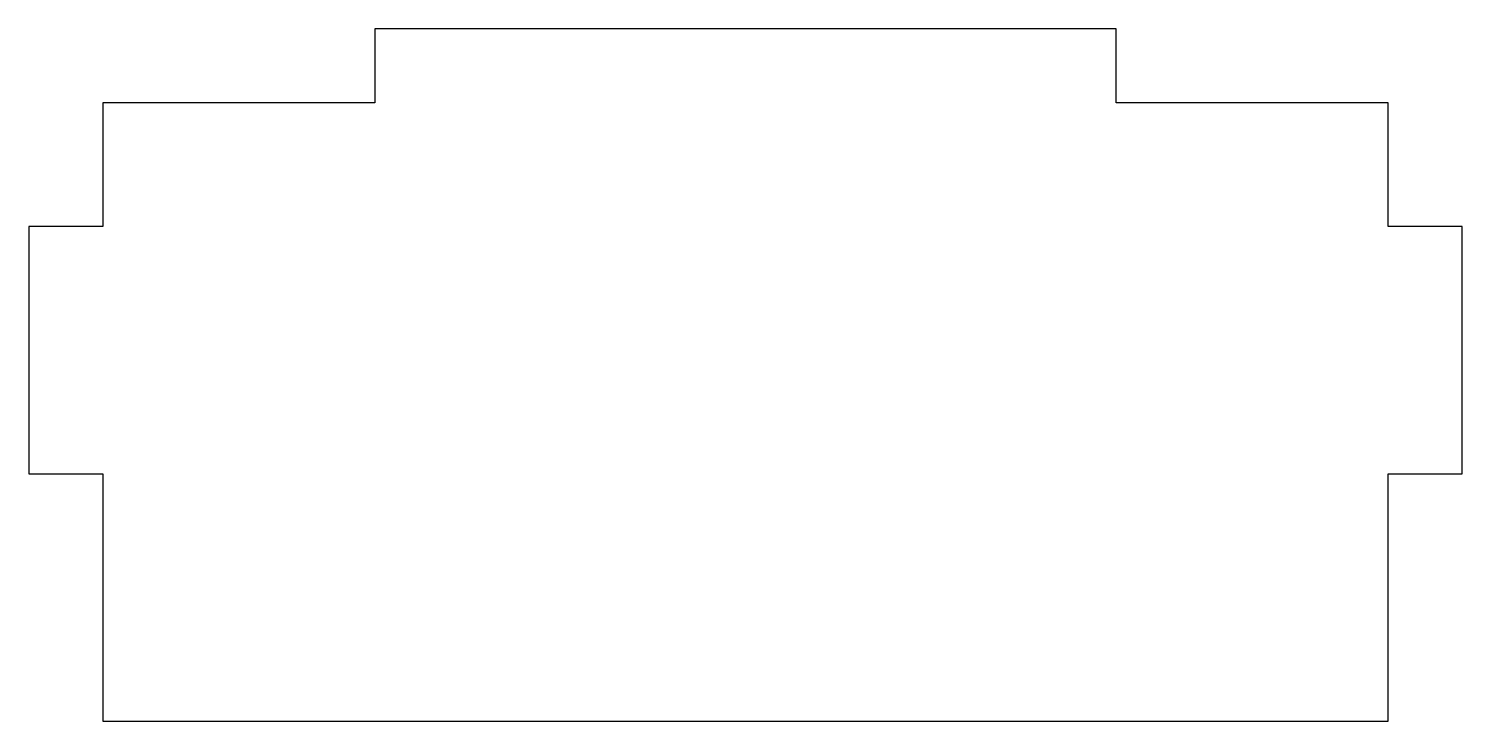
# Model space of a CAD drawing. Header units: millimetres. Extents: x -3 to 55, y 0 to 28.
import ezdxf

# ---------------------------------------------------------------- set-up
doc = ezdxf.new("R2010")
doc.units = ezdxf.units.MM

msp = doc.modelspace()

# ---------------------------------------------------------------- linework, layer by layer
msp.add_lwpolyline([(-3, 20), (-3, 10), (0, 10), (0, 0), (52, 0), (52, 10), (55, 10), (55, 20), (52, 20), (52, 25), (41, 25), (41, 28), (11, 28), (11, 25), (0, 25), (0, 20)], close=True)

doc.saveas('drawing.dxf')
